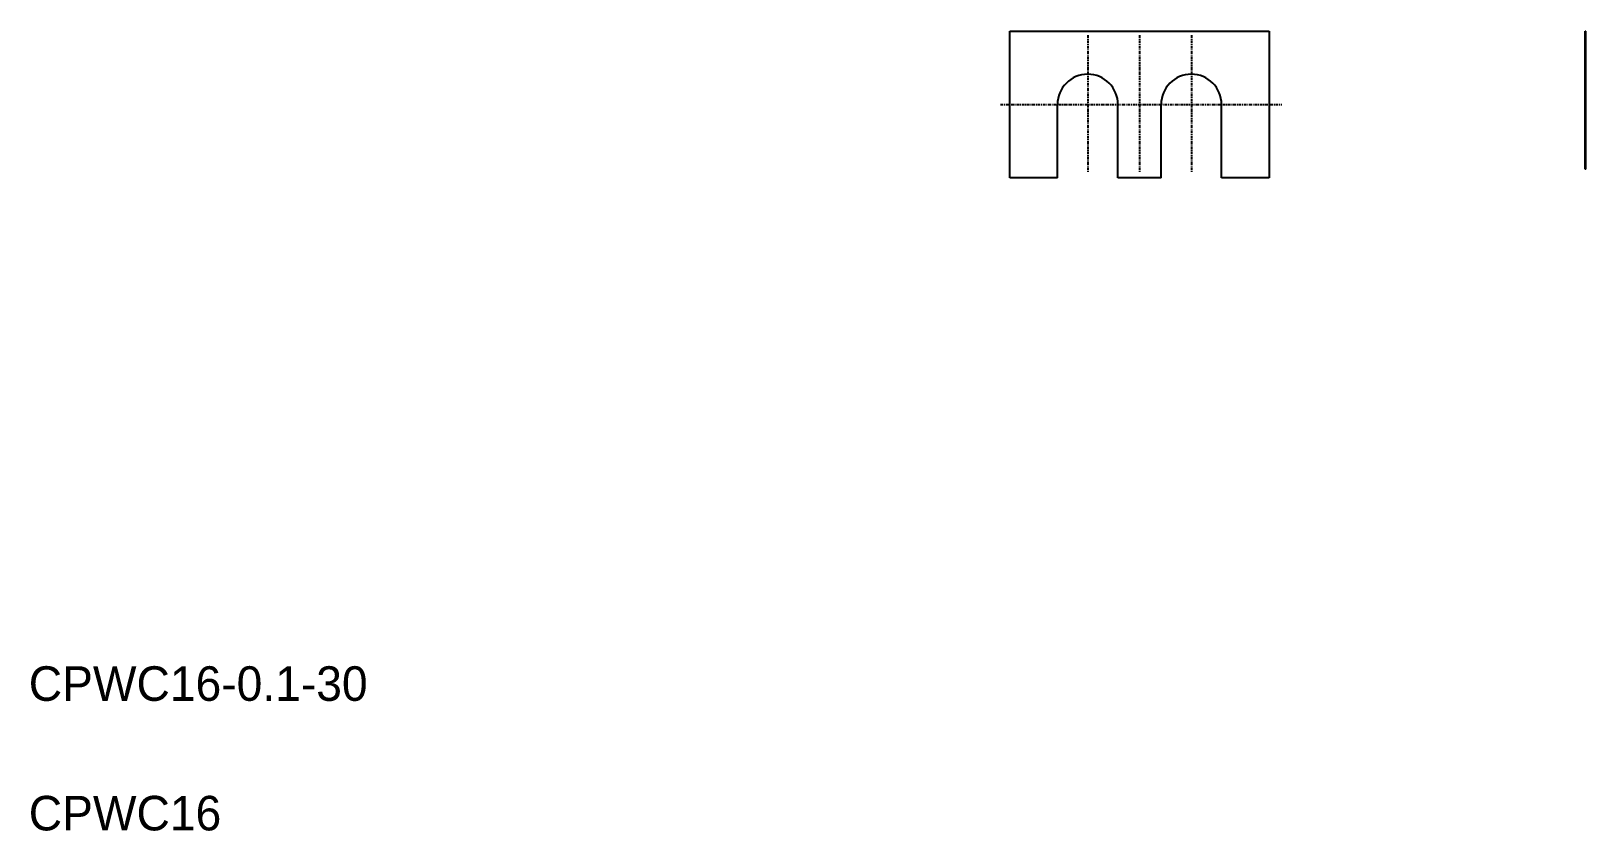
# Model space of a CAD drawing. Extents: x 75 to 255, y 65 to 158.
import ezdxf

# ---------------------------------------------------------------- set-up
doc = ezdxf.new("R2010")
doc.units = 0
doc.header["$LTSCALE"] = 0.25
doc.linetypes.add('CENTER', pattern=[2, 1.25, -0.25, 0.25, -0.25])
doc.layers.get('0').update_dxf_attribs({"linetype": 'CONTINUOUS'})
doc.layers.add('CENTER', color=1, linetype='CENTER')

msp = doc.modelspace()

# ---------------------------------------------------------------- linework, layer by layer
for p, q in [((188.290776, 157.569521), (218.290776, 157.569521)), ((188.290776, 140.569521), (188.290776, 157.569521)), ((218.290776, 157.569521), (218.290776, 140.569521)), ((254.876846, 141.569521), (254.876846, 157.569521)), ((254.876846, 157.569521), (254.976846, 157.569521)), ((254.976846, 141.569521), (254.976846, 157.569521)), ((188.290776, 149.069521), (188.290876, 149.069521)), ((193.790776, 140.569521), (193.790776, 149.069521)), ((200.790776, 140.569521), (200.790776, 149.069521)), ((205.790776, 140.569521), (205.790776, 149.069521)), ((212.790776, 140.569521), (212.790776, 149.069521)), ((188.290776, 144.819521), (188.290776, 144.819621)), ((193.790776, 140.569521), (188.290776, 140.569521)), ((205.790776, 140.569521), (200.790776, 140.569521)), ((218.290776, 140.569521), (212.790776, 140.569521)), ((254.976846, 141.569521), (254.876846, 141.569521))]:
    msp.add_line(p, q)
for centre in [(197.290776, 149.069521), (209.290776, 149.069521)]:
    msp.add_arc(centre, 3.5, 0, 180)
at = {"layer": 'CENTER', "color": 1, "linetype": 'CENTER'}
for p, q in [((197.290776, 157.089831), (197.290776, 141.215246)), ((203.290776, 157.089831), (203.290776, 141.215246)), ((209.290776, 157.089831), (209.290776, 141.215246)), ((187.19191, 149.069521), (219.781148, 149.069521))]:
    msp.add_line(p, q, dxfattribs=at)

# ---------------------------------------------------------------- texts
for s, p in [('CPWC16-0.1-30', (74.668381, 80.027031)), ('CPWC16', (74.668381, 65.027031))]:
    msp.add_text(s, height=4).set_placement(p)

doc.saveas('drawing.dxf')
